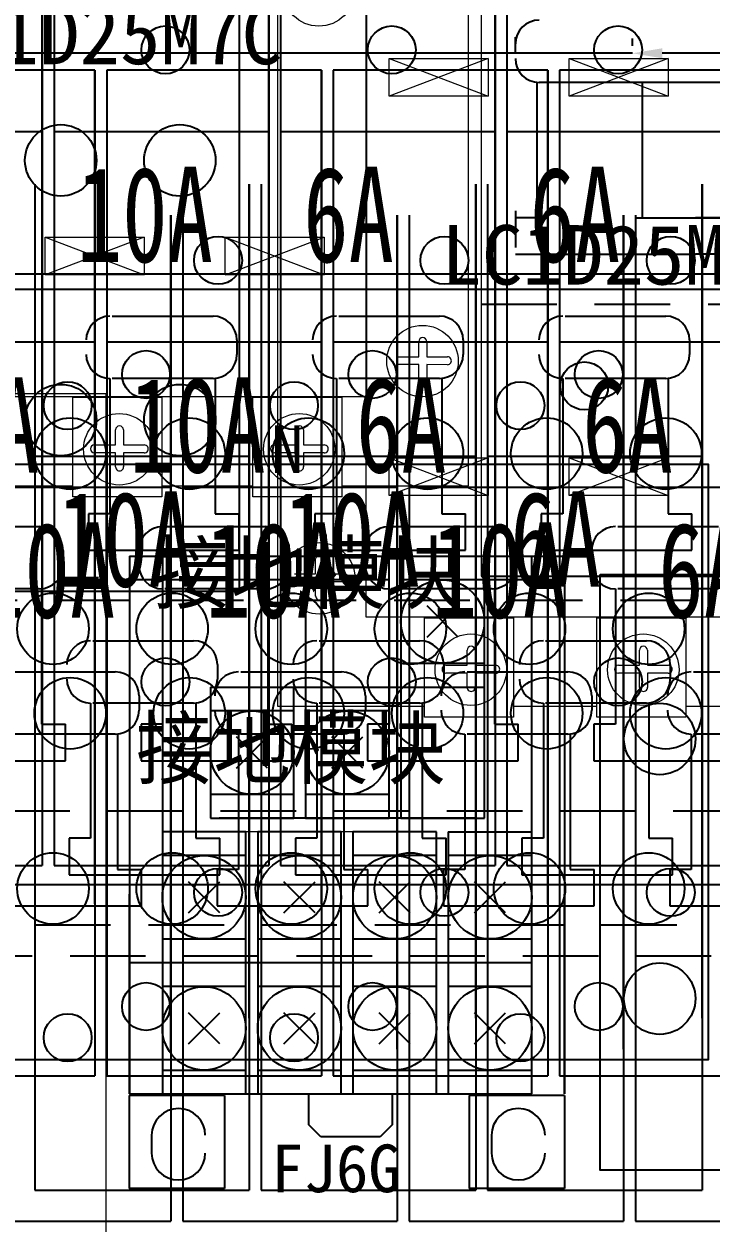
# Model space of a CAD drawing. Extents: x -21176 to 41123, y 80777 to 162275.
# Drawn here: x -17918.4 to -17860.8, y 81952.5 to 82053.1 of the extents above; entities that cross this region are included whole.
import ezdxf

# ---------------------------------------------------------------- set-up
doc = ezdxf.new("R2010")
doc.units = 0
doc.header["$MEASUREMENT"] = 0
doc.linetypes.add('HIDDEN', pattern=[9.525, 6.35, -3.175])
for name, color, linetype in [('DIM', 1, 'Continuous'), ('TEXT', 2, 'Continuous'), ('Z_OM_OUTLINE', 7, 'Continuous'), ('外形線', 7, 'Continuous'), ('细实线层', 7, 'Continuous')]:
    doc.layers.add(name, color=color, linetype=linetype)
doc.layers.add('標注', color=95, linetype='Continuous', lineweight=13)
doc.styles.add('ST', font='', dxfattribs={"width": 0.8, "height": 300})
doc.styles.get('ST').set_extended_font_data('SimSun')
doc.dimstyles.new('ISO-25', dxfattribs={"dimtxt": 2.5, "dimasz": 2.5, "dimexe": 1.25, "dimexo": 0.625, "dimtad": 1, "dimtxsty": 'Standard', "dimcen": 2.5, "dimadec": 0, "dimazin": 0, "dimtfac": 1, "dimtmove": 0, "dimatfit": 3, "dimfxl": 1, "dimarcsym": 0})

# ---------------------------------------------------------------- blocks, each defined once
blk = doc.blocks.new('*D109')
at = {"color": 0, "lineweight": -2}
for p, q in [((-17867.35, 82051.3), (-17867.35, 82051.93)), ((-17827.35, 82051.3), (-17827.35, 82051.93)), ((-17829.85, 82050.68), (-17864.85, 82050.68))]:
    blk.add_line(p, q, dxfattribs=at)
at = {"color": 0, "lineweight": 0}
for points in [[(-17864.85, 82051.1), (-17864.85, 82050.26), (-17867.35, 82050.68)], [(-17829.85, 82051.1), (-17829.85, 82050.26), (-17827.35, 82050.68)]]:
    blk.add_solid(points, dxfattribs=at)
at = {"layer": 'Defpoints', "color": 0, "lineweight": 0}
for p in [(-17867.35, 82050.68), (-17867.35, 82050.68), (-17827.35, 82050.68)]:
    blk.add_point(p, dxfattribs=at)
at = {"color": 0, "lineweight": -2, "insert": (-17847.35, 82052.55), "char_height": 2.5, "attachment_point": 5}
blk.add_mtext('40', dxfattribs=at)

msp = doc.modelspace()

# ---------------------------------------------------------------- linework, layer by layer
at = {"linetype": 'Continuous'}
for p, q in [((-17916.881, 81996.936), (-17916.881, 82066.936)), ((-17897.881, 81996.936), (-17897.881, 82066.936)), ((-17878.881, 81996.936), (-17878.881, 82066.936)), ((-17912.46, 81979.272), (-17912.46, 82049.272)), ((-17893.46, 81979.272), (-17893.46, 82049.272)), ((-17874.46, 81979.272), (-17874.46, 82049.272)), ((-17899.506, 81969.691), (-17899.506, 82039.691)), ((-17880.506, 81969.691), (-17880.506, 82039.691)), ((-17861.506, 81969.691), (-17861.506, 82039.691)), ((-17906.083, 81967.078), (-17906.083, 82037.078)), ((-17887.083, 81967.078), (-17887.083, 82037.078)), ((-17868.083, 81967.078), (-17868.083, 82037.078)), ((-17909.553, 82008.481), (-17909.553, 81963.332))]:
    msp.add_line(p, q, dxfattribs=at)
for p, q in [((-17916.881, 82066.936), (-17916.881, 82046.936)), ((-17897.881, 82066.936), (-17897.881, 82046.936)), ((-17878.881, 82066.936), (-17878.881, 82046.936)), ((-17912.46, 82049.272), (-17912.46, 82029.272)), ((-17893.46, 82049.272), (-17893.46, 82029.272)), ((-17874.46, 82049.272), (-17874.46, 82029.272)), ((-17916.881, 82039.436), (-17916.881, 82046.436)), ((-17916.881, 82039.436), (-17916.881, 82046.436)), ((-17897.881, 82039.436), (-17897.881, 82046.436)), ((-17897.881, 82039.436), (-17897.881, 82046.436)), ((-17878.881, 82039.436), (-17878.881, 82046.436)), ((-17878.881, 82039.436), (-17878.881, 82046.436)), ((-17899.506, 82039.691), (-17899.506, 82019.691)), ((-17880.506, 82039.691), (-17880.506, 82019.691)), ((-17861.506, 82039.691), (-17861.506, 82019.691)), ((-17906.083, 82037.078), (-17906.083, 82017.078)), ((-17887.083, 82037.078), (-17887.083, 82017.078)), ((-17868.083, 82037.078), (-17868.083, 82017.078)), ((-17912.46, 82021.772), (-17912.46, 82028.772)), ((-17912.46, 82021.772), (-17912.46, 82028.772)), ((-17893.46, 82021.772), (-17893.46, 82028.772)), ((-17893.46, 82021.772), (-17893.46, 82028.772)), ((-17874.46, 82021.772), (-17874.46, 82028.772)), ((-17874.46, 82021.772), (-17874.46, 82028.772)), ((-17899.506, 82012.191), (-17899.506, 82019.191)), ((-17899.506, 82012.191), (-17899.506, 82019.191)), ((-17880.506, 82012.191), (-17880.506, 82019.191)), ((-17880.506, 82012.191), (-17880.506, 82019.191)), ((-17861.506, 82012.191), (-17861.506, 82019.191)), ((-17861.506, 82012.191), (-17861.506, 82019.191)), ((-17906.083, 82009.578), (-17906.083, 82016.578)), ((-17906.083, 82009.578), (-17906.083, 82016.578)), ((-17887.083, 82009.578), (-17887.083, 82016.578)), ((-17887.083, 82009.578), (-17887.083, 82016.578)), ((-17868.083, 82009.578), (-17868.083, 82016.578)), ((-17868.083, 82009.578), (-17868.083, 82016.578)), ((-17913.006, 82012.029), (-17913.006, 82008.965)), ((-17894.006, 82012.029), (-17894.006, 82008.965)), ((-17875.006, 82012.029), (-17875.006, 82008.965)), ((-17913.006, 82008.965), (-17900.348, 82008.965)), ((-17894.006, 82008.965), (-17881.348, 82008.965)), ((-17875.006, 82008.965), (-17862.348, 82008.965)), ((-17909.553, 82008.481), (-17909.553, 81963.332)), ((-17909.553, 82008.481), (-17909.553, 81963.332)), ((-17909.553, 82008.481), (-17909.553, 81963.332)), ((-17873.053, 82008.481), (-17873.053, 81963.332)), ((-17873.053, 82008.481), (-17873.053, 81963.332)), ((-17916.881, 82004.436), (-17916.881, 81997.436)), ((-17897.881, 82004.436), (-17897.881, 81997.436)), ((-17878.881, 82004.436), (-17878.881, 81997.436)), ((-17916.881, 81997.436), (-17916.881, 81982.5)), ((-17897.881, 81997.436), (-17897.881, 81982.5)), ((-17878.881, 81997.436), (-17878.881, 81982.5)), ((-17908.585, 81994.366), (-17908.585, 81991.301)), ((-17889.585, 81994.366), (-17889.585, 81991.301)), ((-17870.585, 81994.366), (-17870.585, 81991.301)), ((-17927.585, 81991.301), (-17914.928, 81991.301)), ((-17908.585, 81991.301), (-17895.928, 81991.301)), ((-17889.585, 81991.301), (-17876.928, 81991.301)), ((-17870.585, 81991.301), (-17857.928, 81991.301)), ((-17912.46, 81986.772), (-17912.46, 81979.772)), ((-17893.46, 81986.772), (-17893.46, 81979.772)), ((-17874.46, 81986.772), (-17874.46, 81979.772)), ((-17914.631, 81984.784), (-17914.631, 81981.72)), ((-17895.631, 81984.784), (-17895.631, 81981.72)), ((-17876.631, 81984.784), (-17876.631, 81981.72)), ((-17914.631, 81981.72), (-17901.973, 81981.72)), ((-17902.208, 81982.171), (-17902.208, 81979.107)), ((-17895.631, 81981.72), (-17882.973, 81981.72)), ((-17883.208, 81982.171), (-17883.208, 81979.107)), ((-17876.631, 81981.72), (-17863.973, 81981.72)), ((-17864.208, 81982.171), (-17864.208, 81979.107)), ((-17912.46, 81979.772), (-17912.46, 81964.837)), ((-17909.553, 81980.082), (-17909.553, 81973.082)), ((-17909.553, 81963.332), (-17909.553, 81980.082)), ((-17909.553, 81963.332), (-17909.553, 81980.082)), ((-17893.46, 81979.772), (-17893.46, 81964.837)), ((-17874.46, 81979.772), (-17874.46, 81964.837)), ((-17873.053, 81963.332), (-17873.053, 81980.082)), ((-17873.053, 81963.332), (-17873.053, 81980.082)), ((-17921.208, 81979.107), (-17908.55, 81979.107)), ((-17902.208, 81979.107), (-17889.55, 81979.107)), ((-17883.208, 81979.107), (-17870.55, 81979.107)), ((-17864.208, 81979.107), (-17851.55, 81979.107)), ((-17899.506, 81977.191), (-17899.506, 81970.191)), ((-17880.506, 81977.191), (-17880.506, 81970.191)), ((-17861.506, 81977.191), (-17861.506, 81970.191)), ((-17906.083, 81974.578), (-17906.083, 81967.578)), ((-17887.083, 81974.578), (-17887.083, 81967.578)), ((-17868.083, 81974.578), (-17868.083, 81967.578)), ((-17899.506, 81970.191), (-17899.506, 81955.256)), ((-17880.506, 81970.191), (-17880.506, 81955.256)), ((-17861.506, 81970.191), (-17861.506, 81955.256)), ((-17906.083, 81967.578), (-17906.083, 81952.642)), ((-17887.083, 81967.578), (-17887.083, 81952.642)), ((-17868.083, 81967.578), (-17868.083, 81952.642))]:
    msp.add_line(p, q)
at = {"color": 0, "linetype": 'Continuous'}
for p, q in [((-17916.881, 82066.936), (-17916.881, 81996.936)), ((-17915.881, 82066.936), (-17915.881, 81982.5)), ((-17897.881, 82066.936), (-17897.881, 81996.936)), ((-17896.881, 82066.936), (-17896.881, 81982.5)), ((-17878.881, 82066.936), (-17878.881, 81996.936)), ((-17877.881, 82066.936), (-17877.881, 81982.5)), ((-17912.46, 82049.272), (-17930.46, 82049.272)), ((-17912.46, 82036.272), (-17912.46, 82049.272)), ((-17912.46, 82036.272), (-17912.46, 82049.272)), ((-17912.46, 82049.272), (-17912.46, 81979.272)), ((-17911.46, 82049.272), (-17911.46, 81964.837)), ((-17893.46, 82049.272), (-17911.46, 82049.272)), ((-17893.46, 82036.272), (-17893.46, 82049.272)), ((-17893.46, 82036.272), (-17893.46, 82049.272)), ((-17893.46, 82049.272), (-17893.46, 81979.272)), ((-17892.46, 82049.272), (-17892.46, 81964.837)), ((-17874.46, 82049.272), (-17892.46, 82049.272)), ((-17874.46, 82036.272), (-17874.46, 82049.272)), ((-17874.46, 82036.272), (-17874.46, 82049.272)), ((-17874.46, 82049.272), (-17874.46, 81979.272)), ((-17873.46, 82049.272), (-17873.46, 81964.837)), ((-17855.46, 82049.272), (-17873.46, 82049.272)), ((-17934.881, 82044.108), (-17916.881, 82044.108)), ((-17915.881, 82044.108), (-17897.881, 82044.108)), ((-17896.881, 82044.108), (-17878.881, 82044.108)), ((-17877.881, 82044.108), (-17859.881, 82044.108)), ((-17917.506, 82039.691), (-17917.506, 81955.256)), ((-17899.506, 82026.691), (-17899.506, 82039.691)), ((-17899.506, 82026.691), (-17899.506, 82039.691)), ((-17899.506, 82039.691), (-17899.506, 81969.691)), ((-17898.506, 82039.691), (-17898.506, 81955.256)), ((-17880.506, 82026.691), (-17880.506, 82039.691)), ((-17880.506, 82026.691), (-17880.506, 82039.691)), ((-17880.506, 82039.691), (-17880.506, 81969.691)), ((-17879.506, 82039.691), (-17879.506, 81955.256)), ((-17861.506, 82026.691), (-17861.506, 82039.691)), ((-17861.506, 82026.691), (-17861.506, 82039.691)), ((-17861.506, 82039.691), (-17861.506, 81969.691)), ((-17906.083, 82024.078), (-17906.083, 82037.078)), ((-17906.083, 82024.078), (-17906.083, 82037.078)), ((-17906.083, 82037.078), (-17906.083, 81967.078)), ((-17905.083, 82037.078), (-17905.083, 81952.642)), ((-17887.083, 82024.078), (-17887.083, 82037.078)), ((-17887.083, 82024.078), (-17887.083, 82037.078)), ((-17887.083, 82037.078), (-17887.083, 81967.078)), ((-17886.083, 82037.078), (-17886.083, 81952.642)), ((-17868.083, 82024.078), (-17868.083, 82037.078)), ((-17868.083, 82024.078), (-17868.083, 82037.078)), ((-17868.083, 82037.078), (-17868.083, 81967.078)), ((-17867.083, 82037.078), (-17867.083, 81952.642)), ((-17930.46, 82026.445), (-17912.46, 82026.445)), ((-17911.46, 82026.445), (-17893.46, 82026.445)), ((-17892.46, 82026.445), (-17874.46, 82026.445)), ((-17873.46, 82026.445), (-17855.46, 82026.445)), ((-17917.506, 82016.863), (-17899.506, 82016.863)), ((-17898.506, 82016.863), (-17880.506, 82016.863)), ((-17879.506, 82016.863), (-17861.506, 82016.863)), ((-17924.083, 82014.25), (-17906.083, 82014.25)), ((-17905.083, 82014.25), (-17887.083, 82014.25)), ((-17886.083, 82014.25), (-17868.083, 82014.25)), ((-17867.083, 82014.25), (-17849.083, 82014.25)), ((-17880.051, 82006.785), (-17844.051, 82006.785)), ((-17934.881, 81982.5), (-17916.881, 81982.5)), ((-17915.881, 81982.5), (-17897.881, 81982.5)), ((-17896.881, 81982.5), (-17878.881, 81982.5)), ((-17877.881, 81982.5), (-17859.881, 81982.5)), ((-17930.46, 81964.837), (-17912.46, 81964.837)), ((-17911.46, 81964.837), (-17893.46, 81964.837)), ((-17892.46, 81964.837), (-17874.46, 81964.837)), ((-17873.46, 81964.837), (-17855.46, 81964.837)), ((-17917.506, 81955.256), (-17899.506, 81955.256)), ((-17898.506, 81955.256), (-17880.506, 81955.256)), ((-17879.506, 81955.256), (-17861.506, 81955.256)), ((-17924.083, 81952.642), (-17906.083, 81952.642)), ((-17905.083, 81952.642), (-17887.083, 81952.642)), ((-17886.083, 81952.642), (-17868.083, 81952.642)), ((-17867.083, 81952.642), (-17849.083, 81952.642))]:
    msp.add_line(p, q, dxfattribs=at)
at = {"color": 0}
for p, q in [((-17877.176, 82050.8), (-17877.176, 82052.027)), ((-17875.372, 82048.235), (-17875.372, 82036.879)), ((-17857.378, 82048.235), (-17875.176, 82048.235)), ((-17866.529, 82048.235), (-17866.529, 82036.879)), ((-17877.176, 82037.444), (-17877.176, 82034.379)), ((-17875.372, 82036.879), (-17877.176, 82036.879)), ((-17867.061, 82036.879), (-17859.507, 82036.879)), ((-17866.529, 82036.879), (-17862.051, 82036.879)), ((-17857.573, 82036.879), (-17862.051, 82036.879)), ((-17877.176, 82033.814), (-17862.051, 82033.814)), ((-17846.849, 82033.814), (-17862.051, 82033.814)), ((-17911.006, 82028.613), (-17902.554, 82028.613)), ((-17892.006, 82028.613), (-17883.554, 82028.613)), ((-17873.006, 82028.613), (-17864.554, 82028.613)), ((-17900.554, 82026.613), (-17900.554, 82025.385)), ((-17881.554, 82026.613), (-17881.554, 82025.385)), ((-17862.554, 82026.613), (-17862.554, 82025.385)), ((-17911.201, 82023.385), (-17911.201, 82012.029)), ((-17902.554, 82023.385), (-17911.006, 82023.385)), ((-17902.359, 82023.385), (-17902.359, 82012.029)), ((-17892.201, 82023.385), (-17892.201, 82012.029)), ((-17883.554, 82023.385), (-17892.006, 82023.385)), ((-17883.359, 82023.385), (-17883.359, 82012.029)), ((-17873.201, 82023.385), (-17873.201, 82012.029)), ((-17864.554, 82023.385), (-17873.006, 82023.385)), ((-17864.359, 82023.385), (-17864.359, 82012.029)), ((-17911.201, 82012.029), (-17913.006, 82012.029)), ((-17902.359, 82012.029), (-17900.348, 82012.029)), ((-17892.201, 82012.029), (-17894.006, 82012.029)), ((-17883.359, 82012.029), (-17881.348, 82012.029)), ((-17873.201, 82012.029), (-17875.006, 82012.029)), ((-17864.359, 82012.029), (-17862.348, 82012.029)), ((-17925.585, 82010.949), (-17917.134, 82010.949)), ((-17906.585, 82010.949), (-17898.134, 82010.949)), ((-17887.585, 82010.949), (-17879.134, 82010.949)), ((-17868.585, 82010.949), (-17860.134, 82010.949)), ((-17915.134, 82008.949), (-17915.134, 82007.722)), ((-17896.134, 82008.949), (-17896.134, 82007.722)), ((-17877.134, 82008.949), (-17877.134, 82007.722)), ((-17917.134, 82005.722), (-17925.585, 82005.722)), ((-17916.939, 82005.722), (-17916.939, 81994.366)), ((-17906.781, 82005.722), (-17906.781, 81994.366)), ((-17898.134, 82005.722), (-17906.585, 82005.722)), ((-17897.939, 82005.722), (-17897.939, 81994.366)), ((-17887.781, 82005.722), (-17887.781, 81994.366)), ((-17879.134, 82005.722), (-17887.585, 82005.722)), ((-17878.939, 82005.722), (-17878.939, 81994.366)), ((-17868.781, 82005.722), (-17868.781, 81994.366)), ((-17860.134, 82005.722), (-17868.585, 82005.722)), ((-17912.631, 82001.368), (-17904.18, 82001.368)), ((-17893.631, 82001.368), (-17885.18, 82001.368)), ((-17874.631, 82001.368), (-17866.18, 82001.368)), ((-17919.208, 81998.755), (-17910.757, 81998.755)), ((-17902.18, 81999.368), (-17902.18, 81998.14)), ((-17900.208, 81998.755), (-17891.757, 81998.755)), ((-17883.18, 81999.368), (-17883.18, 81998.14)), ((-17881.208, 81998.755), (-17872.757, 81998.755)), ((-17864.18, 81999.368), (-17864.18, 81998.14)), ((-17862.208, 81998.755), (-17853.757, 81998.755)), ((-17908.757, 81996.755), (-17908.757, 81995.527)), ((-17889.757, 81996.755), (-17889.757, 81995.527)), ((-17870.757, 81996.755), (-17870.757, 81995.527)), ((-17912.826, 81996.14), (-17912.826, 81984.784)), ((-17904.18, 81996.14), (-17912.631, 81996.14)), ((-17903.984, 81996.14), (-17903.984, 81984.784)), ((-17893.826, 81996.14), (-17893.826, 81984.784)), ((-17885.18, 81996.14), (-17893.631, 81996.14)), ((-17884.984, 81996.14), (-17884.984, 81984.784)), ((-17874.826, 81996.14), (-17874.826, 81984.784)), ((-17866.18, 81996.14), (-17874.631, 81996.14)), ((-17865.984, 81996.14), (-17865.984, 81984.784)), ((-17916.939, 81994.366), (-17914.928, 81994.366)), ((-17906.781, 81994.366), (-17908.585, 81994.366)), ((-17897.939, 81994.366), (-17895.928, 81994.366)), ((-17887.781, 81994.366), (-17889.585, 81994.366)), ((-17878.939, 81994.366), (-17876.928, 81994.366)), ((-17868.781, 81994.366), (-17870.585, 81994.366)), ((-17910.757, 81993.527), (-17919.208, 81993.527)), ((-17910.561, 81993.527), (-17910.561, 81982.171)), ((-17900.403, 81993.527), (-17900.403, 81982.171)), ((-17891.757, 81993.527), (-17900.208, 81993.527)), ((-17891.561, 81993.527), (-17891.561, 81982.171)), ((-17881.403, 81993.527), (-17881.403, 81982.171)), ((-17872.757, 81993.527), (-17881.208, 81993.527)), ((-17872.561, 81993.527), (-17872.561, 81982.171)), ((-17862.403, 81993.527), (-17862.403, 81982.171)), ((-17853.757, 81993.527), (-17862.208, 81993.527)), ((-17912.826, 81984.784), (-17914.631, 81984.784)), ((-17903.984, 81984.784), (-17901.973, 81984.784)), ((-17893.826, 81984.784), (-17895.631, 81984.784)), ((-17884.984, 81984.784), (-17882.973, 81984.784)), ((-17874.826, 81984.784), (-17876.631, 81984.784)), ((-17865.984, 81984.784), (-17863.973, 81984.784)), ((-17910.561, 81982.171), (-17908.55, 81982.171)), ((-17900.403, 81982.171), (-17902.208, 81982.171)), ((-17891.561, 81982.171), (-17889.55, 81982.171)), ((-17881.403, 81982.171), (-17883.208, 81982.171)), ((-17872.561, 81982.171), (-17870.55, 81982.171)), ((-17862.403, 81982.171), (-17864.208, 81982.171))]:
    msp.add_line(p, q, dxfattribs=at)
at = {"color": 0, "lineweight": -2}
for p, q in [((-17867.35, 82050.679), (-18014.35, 82050.679)), ((-17271.046, 82032.147), (-18201.046, 82032.147)), ((-17909.553, 82008.481), (-17873.053, 82008.481)), ((-17882.803, 81985.332), (-17875.803, 81985.332))]:
    msp.add_line(p, q, dxfattribs=at)
at = {"lineweight": 0}
for p, q in [((-17887.758, 82050.233), (-17879.453, 82047.072)), ((-17879.453, 82050.233), (-17887.758, 82047.072)), ((-17872.652, 82050.233), (-17864.347, 82047.072)), ((-17864.347, 82050.233), (-17872.652, 82047.072)), ((-17916.633, 82035.234), (-17908.329, 82032.074)), ((-17908.329, 82035.234), (-17916.633, 82032.074)), ((-17901.527, 82035.234), (-17893.222, 82032.074)), ((-17901.527, 82032.074), (-17893.222, 82035.234)), ((-17911.56, 82022.116), (-17911.56, 81978.116)), ((-17887.758, 82016.733), (-17879.453, 82013.572)), ((-17879.453, 82016.733), (-17887.758, 82013.572)), ((-17872.652, 82016.733), (-17864.347, 82013.572)), ((-17864.347, 82016.733), (-17872.652, 82013.572))]:
    msp.add_line(p, q, dxfattribs=at)
at = {"color": 0, "linetype": 'HIDDEN'}
msp.add_line((-17880.051, 82029.612), (-17844.051, 82029.612), dxfattribs=at)
at = {"linetype": 'HIDDEN'}
for p, q in [((-17934.881, 82004.763), (-17916.881, 82004.763)), ((-17915.881, 82004.763), (-17897.881, 82004.763)), ((-17896.881, 82004.763), (-17878.881, 82004.763)), ((-17877.881, 82004.763), (-17859.881, 82004.763)), ((-17930.46, 81987.099), (-17912.46, 81987.099)), ((-17911.46, 81987.099), (-17893.46, 81987.099)), ((-17892.46, 81987.099), (-17874.46, 81987.099)), ((-17873.46, 81987.099), (-17855.46, 81987.099)), ((-17917.506, 81977.518), (-17899.506, 81977.518)), ((-17898.506, 81977.518), (-17880.506, 81977.518)), ((-17879.506, 81977.518), (-17861.506, 81977.518)), ((-17924.083, 81974.905), (-17906.083, 81974.905)), ((-17905.083, 81974.905), (-17887.083, 81974.905)), ((-17886.083, 81974.905), (-17868.083, 81974.905)), ((-17867.083, 81974.905), (-17849.083, 81974.905))]:
    msp.add_line(p, q, dxfattribs=at)
at = {"color": 7, "linetype": 'Continuous'}
msp.add_line((-17880.527, 81986.48), (-17902.028, 81986.481), dxfattribs=at)
at = {"lineweight": 0}
for points in [[(-17891.736, 82014.384), (-17881.121, 82014.384), (-17881.121, 82084.384), (-17894.055, 82084.384)], [(-17887.126, 82065.882), (-17897.14, 82065.882), (-17897.14, 81995.882), (-17884.806, 81995.882)], [(-17885.286, 82025.213), (-17885.286, 82026.475)], [(-17884.618, 82026.475), (-17884.614, 82026.475), (-17884.614, 82025.213)], [(-17887.054, 82025.213), (-17885.286, 82025.213)], [(-17884.614, 82025.213), (-17882.873, 82025.213), (-17882.873, 82025.209)], [(-17885.286, 82024.543), (-17887.054, 82024.545)], [(-17885.282, 82023.358), (-17885.286, 82023.358), (-17885.286, 82024.543)], [(-17882.873, 82024.541), (-17884.614, 82024.542)], [(-17884.614, 82024.542), (-17884.614, 82023.358)], [(-17910.736, 82017.81), (-17910.736, 82019.073)], [(-17910.069, 82019.073), (-17910.065, 82019.073), (-17910.065, 82017.81)], [(-17895.629, 82017.81), (-17895.629, 82019.073)], [(-17894.961, 82019.073), (-17894.957, 82019.073), (-17894.957, 82017.81)], [(-17912.505, 82017.81), (-17910.736, 82017.81)], [(-17910.736, 82017.141), (-17912.505, 82017.142)], [(-17910.732, 82015.955), (-17910.736, 82015.955), (-17910.736, 82017.141)], [(-17910.065, 82017.81), (-17908.324, 82017.81), (-17908.324, 82017.806)], [(-17908.324, 82017.138), (-17910.065, 82017.14)], [(-17910.065, 82017.14), (-17910.065, 82015.955)], [(-17897.397, 82017.81), (-17895.629, 82017.81)], [(-17895.629, 82017.141), (-17897.397, 82017.142)], [(-17895.625, 82015.955), (-17895.629, 82015.955), (-17895.629, 82017.141)], [(-17894.957, 82017.81), (-17893.216, 82017.81), (-17893.216, 82017.806)], [(-17893.216, 82017.138), (-17894.957, 82017.14)], [(-17894.957, 82017.14), (-17894.957, 82015.955)], [(-17921.318, 82014.384), (-17914.313, 82014.384)], [(-17906.844, 82014.384), (-17899.206, 82014.384)], [(-17893.949, 82006.975), (-17893.949, 82008.237)], [(-17893.281, 82008.237), (-17893.277, 82008.237), (-17893.277, 82006.975)], [(-17895.717, 82006.975), (-17893.949, 82006.975)], [(-17893.277, 82006.975), (-17891.536, 82006.975), (-17891.536, 82006.971)], [(-17893.949, 82006.305), (-17895.717, 82006.307)], [(-17893.945, 82005.12), (-17893.949, 82005.12), (-17893.949, 82006.305)], [(-17891.536, 82006.303), (-17893.277, 82006.304)], [(-17893.277, 82006.304), (-17893.277, 82005.12)], [(-17881.229, 81999.308), (-17881.229, 82000.571)], [(-17880.562, 82000.571), (-17880.558, 82000.571), (-17880.558, 81999.308)], [(-17866.755, 81999.308), (-17866.755, 82000.571)], [(-17866.087, 82000.571), (-17866.083, 82000.571), (-17866.083, 81999.308)], [(-17882.998, 81999.308), (-17881.229, 81999.308)], [(-17880.558, 81999.308), (-17878.817, 81999.308), (-17878.817, 81999.305)], [(-17868.523, 81999.308), (-17866.755, 81999.308)], [(-17866.083, 81999.308), (-17864.343, 81999.308), (-17864.343, 81999.305)], [(-17881.229, 81998.639), (-17882.998, 81998.641)], [(-17881.225, 81997.454), (-17881.229, 81997.454), (-17881.229, 81998.639)], [(-17878.817, 81998.637), (-17880.558, 81998.638)], [(-17880.558, 81998.638), (-17880.558, 81997.454)], [(-17866.755, 81998.639), (-17868.523, 81998.641)], [(-17866.751, 81997.454), (-17866.755, 81997.454), (-17866.755, 81998.639)], [(-17864.343, 81998.637), (-17866.083, 81998.638)], [(-17866.083, 81998.638), (-17866.083, 81997.454)], [(-17877.336, 81995.882), (-17870.332, 81995.882)], [(-17862.862, 81995.882), (-17855.224, 81995.882)]]:
    msp.add_lwpolyline(points, dxfattribs=at)
for points in [[(-17933.677, 82077.212), (-17889.672, 82077.212), (-17889.672, 82021.841), (-17933.677, 82021.841)], [(-17889.696, 82058.711), (-17845.691, 82058.711), (-17845.691, 82003.34), (-17889.696, 82003.34)], [(-17887.758, 82050.233), (-17879.453, 82050.233), (-17879.453, 82047.072), (-17887.758, 82047.072)], [(-17872.652, 82050.233), (-17864.347, 82050.233), (-17864.347, 82047.072), (-17872.652, 82047.072)], [(-17916.633, 82035.234), (-17908.329, 82035.234), (-17908.329, 82032.074), (-17916.633, 82032.074)], [(-17901.527, 82035.234), (-17893.222, 82035.234), (-17893.222, 82032.074), (-17901.527, 82032.074)], [(-17911.56, 82022.116), (-17911.56, 81934.116), (-18010.56, 81934.116), (-18010.56, 82022.116)], [(-17914.313, 82021.806), (-17906.844, 82021.806), (-17906.844, 82013.444), (-17914.313, 82013.444)], [(-17899.206, 82021.806), (-17891.736, 82021.806), (-17891.736, 82013.444), (-17899.206, 82013.444)], [(-17887.758, 82016.733), (-17879.453, 82016.733), (-17879.453, 82013.572), (-17887.758, 82013.572)], [(-17872.652, 82016.733), (-17864.347, 82016.733), (-17864.347, 82013.572), (-17872.652, 82013.572)], [(-17884.806, 82003.304), (-17877.336, 82003.304), (-17877.336, 81994.942), (-17884.806, 81994.942)], [(-17870.332, 82003.304), (-17862.862, 82003.304), (-17862.862, 81994.942), (-17870.332, 81994.942)]]:
    msp.add_lwpolyline(points, close=True, dxfattribs=at)
for points in [[(-17960.346, 82055.498), (-17900.346, 82055.498), (-17900.346, 82005.498), (-17960.346, 82005.498)], [(-17919.553, 82030.884), (-17859.553, 82030.884), (-17859.553, 81980.884), (-17919.553, 81980.884)], [(-17920.995, 82016.182), (-17860.995, 82016.182), (-17860.995, 81966.182), (-17920.995, 81966.182)], [(-17870.069, 82006.931), (-17810.069, 82006.931), (-17810.069, 81956.931), (-17870.069, 81956.931)]]:
    msp.add_lwpolyline(points, close=True)
for centre in [(-17893.675, 82055.958), (-17884.968, 82024.841), (-17910.419, 82017.439), (-17895.311, 82017.439), (-17893.631, 82006.603), (-17880.911, 81998.937), (-17866.437, 81998.937)]:
    msp.add_circle(centre, 3, dxfattribs=at)
at = {"color": 0, "linetype": 'Continuous'}
for centre in [(-17906.55, 82050.961), (-17887.55, 82050.961), (-17868.55, 82050.961), (-17902.13, 82033.298), (-17883.13, 82033.298), (-17864.13, 82033.298), (-17908.175, 82023.717), (-17889.175, 82023.717), (-17870.175, 82023.717), (-17871.382, 82022.759), (-17914.752, 82021.104), (-17895.752, 82021.104), (-17876.752, 82021.104), (-17906.55, 81997.91), (-17887.55, 81997.91), (-17868.55, 81997.91), (-17902.13, 81980.246), (-17883.13, 81980.246), (-17864.13, 81980.246), (-17908.175, 81970.665), (-17889.175, 81970.665), (-17870.175, 81970.665), (-17914.752, 81968.052), (-17895.752, 81968.052), (-17876.752, 81968.052)]:
    msp.add_circle(centre, 2.01, dxfattribs=at)
for centre in [(-17915.337, 82041.689), (-17905.337, 82041.689), (-17915.337, 82019.891), (-17905.337, 82019.891), (-17914.544, 82017.075), (-17904.544, 82017.075), (-17894.544, 82017.075), (-17884.544, 82017.075), (-17874.544, 82017.075), (-17864.544, 82017.075), (-17915.985, 82002.373), (-17905.985, 82002.373), (-17895.985, 82002.373), (-17885.985, 82002.373), (-17875.985, 82002.373), (-17865.985, 82002.373), (-17914.544, 81995.277), (-17904.544, 81995.277), (-17894.544, 81995.277), (-17884.544, 81995.277), (-17874.544, 81995.277), (-17864.544, 81995.277), (-17865.059, 81993.123), (-17915.985, 81980.575), (-17905.985, 81980.575), (-17895.985, 81980.575), (-17885.985, 81980.575), (-17875.985, 81980.575), (-17865.985, 81980.575), (-17865.059, 81971.325)]:
    msp.add_circle(centre, 3)
at = {"color": 0}
for centre, start, end in [((-17875.176, 82051.462), 90, 180), ((-17875.176, 82050.235), 180, 270), ((-17911.201, 82026.613), 90, 180), ((-17902.554, 82026.613), 0, 90), ((-17892.201, 82026.613), 90, 180), ((-17883.554, 82026.613), 0, 90), ((-17873.201, 82026.613), 90, 180), ((-17864.554, 82026.613), 0, 90), ((-17911.201, 82025.385), 180, 270), ((-17902.554, 82025.385), 270, 0), ((-17892.201, 82025.385), 180, 270), ((-17883.554, 82025.385), 270, 0), ((-17873.201, 82025.385), 180, 270), ((-17864.554, 82025.385), 270, 0), ((-17917.134, 82008.949), 0, 90), ((-17906.781, 82008.949), 90, 180), ((-17898.134, 82008.949), 0, 90), ((-17887.781, 82008.949), 90, 180), ((-17879.134, 82008.949), 0, 90), ((-17868.781, 82008.949), 90, 180), ((-17917.134, 82007.722), 270, 0), ((-17906.781, 82007.722), 180, 270), ((-17898.134, 82007.722), 270, 0), ((-17887.781, 82007.722), 180, 270), ((-17879.134, 82007.722), 270, 0), ((-17868.781, 82007.722), 180, 270), ((-17912.826, 81999.368), 90, 180), ((-17904.18, 81999.368), 0, 90), ((-17893.826, 81999.368), 90, 180), ((-17885.18, 81999.368), 0, 90), ((-17874.826, 81999.368), 90, 180), ((-17866.18, 81999.368), 0, 90), ((-17910.757, 81996.755), 0, 90), ((-17900.403, 81996.755), 90, 180), ((-17891.757, 81996.755), 0, 90), ((-17881.403, 81996.755), 90, 180), ((-17872.757, 81996.755), 0, 90), ((-17862.403, 81996.755), 90, 180), ((-17912.826, 81998.14), 180, 270), ((-17904.18, 81998.14), 270, 0), ((-17893.826, 81998.14), 180, 270), ((-17885.18, 81998.14), 270, 0), ((-17874.826, 81998.14), 180, 270), ((-17866.18, 81998.14), 270, 0), ((-17910.757, 81995.527), 270, 0), ((-17900.403, 81995.527), 180, 270), ((-17891.757, 81995.527), 270, 0), ((-17881.403, 81995.527), 180, 270), ((-17872.757, 81995.527), 270, 0), ((-17862.403, 81995.527), 180, 270)]:
    msp.add_arc(centre, 2, start, end, dxfattribs=at)
at = {"lineweight": 0}
for centre, radius, start, end in [((-17884.952, 82026.475), 0.334, 0, 180), ((-17882.873, 82024.875), 0.334, 269.89106, 90), ((-17884.968, 82024.841), 1.5, 257.76427, 257.93591), ((-17884.948, 82023.358), 0.334, 177.13099, 4.40977), ((-17884.968, 82024.841), 1.5, 283.60485, 283.64369), ((-17910.403, 82019.073), 0.334, 0, 180), ((-17895.295, 82019.073), 0.334, 0, 180), ((-17912.505, 82017.476), 0.334, 90, 270), ((-17908.324, 82017.472), 0.334, 269.89106, 90), ((-17897.397, 82017.476), 0.334, 90, 270), ((-17893.216, 82017.472), 0.334, 269.89106, 90), ((-17910.419, 82017.439), 1.5, 257.76427, 257.93591), ((-17910.399, 82015.955), 0.334, 177.13099, 4.40977), ((-17910.419, 82017.439), 1.5, 283.60485, 283.64369), ((-17895.311, 82017.439), 1.5, 257.76427, 257.93591), ((-17895.291, 82015.955), 0.334, 177.13099, 4.40977), ((-17895.311, 82017.439), 1.5, 283.60485, 283.64369), ((-17893.615, 82008.237), 0.334, 0, 180), ((-17896.226, 82006.653), 0.334, 90, 270), ((-17891.536, 82006.637), 0.334, 269.89106, 90), ((-17893.631, 82006.603), 1.5, 257.76427, 257.93591), ((-17893.611, 82005.12), 0.334, 177.13099, 4.40977), ((-17893.631, 82006.603), 1.5, 283.60485, 283.64369), ((-17880.895, 82000.571), 0.334, 0, 180), ((-17866.421, 82000.571), 0.334, 0, 180), ((-17882.998, 81998.975), 0.334, 90, 270), ((-17878.817, 81998.971), 0.334, 269.89106, 90), ((-17868.523, 81998.975), 0.334, 90, 270), ((-17864.343, 81998.971), 0.334, 269.89106, 90), ((-17880.911, 81998.937), 1.5, 257.76427, 257.93591), ((-17880.891, 81997.454), 0.334, 177.13099, 4.40977), ((-17880.911, 81998.937), 1.5, 283.60485, 283.64369), ((-17866.437, 81998.937), 1.5, 257.76427, 257.93591), ((-17866.417, 81997.454), 0.334, 177.13099, 4.40977), ((-17866.437, 81998.937), 1.5, 283.60485, 283.64369)]:
    msp.add_arc(centre, radius, start, end, dxfattribs=at)
at = {"layer": 'DIM', "color": 0}
msp.add_line((-17909.553, 82008.481), (-17909.553, 81963.332), dxfattribs=at)
at = {"layer": 'TEXT', "linetype": 'Continuous'}
for p, q in [((-17916.881, 82066.936), (-17916.881, 81996.936)), ((-17897.881, 82066.936), (-17897.881, 81996.936)), ((-17878.881, 82066.936), (-17878.881, 81996.936)), ((-17912.46, 82049.272), (-17912.46, 81979.272)), ((-17893.46, 82049.272), (-17893.46, 81979.272)), ((-17874.46, 82049.272), (-17874.46, 81979.272)), ((-17899.506, 82039.691), (-17899.506, 81969.691)), ((-17880.506, 82039.691), (-17880.506, 81969.691)), ((-17861.506, 82039.691), (-17861.506, 81969.691)), ((-17906.083, 82037.078), (-17906.083, 81967.078)), ((-17887.083, 82037.078), (-17887.083, 81967.078)), ((-17868.083, 82037.078), (-17868.083, 81967.078)), ((-17900.348, 82008.965), (-17900.348, 82012.029)), ((-17881.348, 82008.965), (-17881.348, 82012.029)), ((-17862.348, 82008.965), (-17862.348, 82012.029)), ((-17909.553, 82008.481), (-17909.553, 81965.082)), ((-17914.928, 81991.301), (-17914.928, 81994.366)), ((-17895.928, 81991.301), (-17895.928, 81994.366)), ((-17876.928, 81991.301), (-17876.928, 81994.366)), ((-17901.973, 81981.72), (-17901.973, 81984.784)), ((-17882.973, 81981.72), (-17882.973, 81984.784)), ((-17863.973, 81981.72), (-17863.973, 81984.784)), ((-17908.55, 81979.107), (-17908.55, 81982.171)), ((-17889.55, 81979.107), (-17889.55, 81982.171)), ((-17870.55, 81979.107), (-17870.55, 81982.171))]:
    msp.add_line(p, q, dxfattribs=at)
at = {"layer": 'Z_OM_OUTLINE'}
for p, q in [((-17909.553, 82008.481), (-17909.553, 81963.332)), ((-17906.803, 82008.481), (-17906.803, 81963.332)), ((-17894.778, 82008.481), (-17894.778, 81986.481)), ((-17887.778, 81986.481), (-17887.778, 82008.481)), ((-17886.778, 82008.481), (-17886.778, 81986.481)), ((-17879.778, 81986.481), (-17879.778, 82008.481)), ((-17875.803, 81963.332), (-17875.803, 82008.481)), ((-17873.053, 82008.481), (-17873.053, 81963.332)), ((-17887.778, 82006.481), (-17909.553, 82006.481)), ((-17873.053, 82006.481), (-17886.778, 82006.481)), ((-17881.967, 82001.67), (-17884.588, 82004.291)), ((-17884.588, 82001.67), (-17881.967, 82004.291)), ((-17886.778, 81999.481), (-17879.778, 81999.481)), ((-17902.778, 81997.481), (-17879.778, 81997.481)), ((-17902.778, 81997.481), (-17902.778, 81986.481)), ((-17895.778, 81986.481), (-17895.778, 81997.481)), ((-17895.778, 81995.481), (-17902.778, 81995.481)), ((-17887.778, 81995.481), (-17894.778, 81995.481)), ((-17897.967, 81990.67), (-17900.588, 81993.291)), ((-17900.588, 81990.67), (-17897.967, 81993.291)), ((-17889.967, 81990.67), (-17892.588, 81993.291)), ((-17892.588, 81990.67), (-17889.967, 81993.291)), ((-17902.778, 81988.481), (-17895.778, 81988.481)), ((-17894.778, 81988.481), (-17887.778, 81988.481)), ((-17902.778, 81986.481), (-17895.778, 81986.481)), ((-17894.778, 81986.481), (-17887.778, 81986.481)), ((-17886.778, 81986.481), (-17879.778, 81986.481)), ((-17899.803, 81985.332), (-17906.803, 81985.332)), ((-17899.803, 81963.332), (-17899.803, 81985.332)), ((-17891.803, 81985.332), (-17898.803, 81985.332)), ((-17898.803, 81985.332), (-17898.803, 81963.332)), ((-17891.803, 81963.332), (-17891.803, 81985.332)), ((-17883.803, 81985.332), (-17890.803, 81985.332)), ((-17890.803, 81985.332), (-17890.803, 81963.332)), ((-17883.803, 81963.332), (-17883.803, 81985.332)), ((-17882.803, 81985.332), (-17882.803, 81963.332)), ((-17899.803, 81983.332), (-17906.803, 81983.332)), ((-17891.803, 81983.332), (-17898.803, 81983.332)), ((-17883.803, 81983.332), (-17890.803, 81983.332)), ((-17875.803, 81983.332), (-17882.803, 81983.332)), ((-17901.992, 81978.521), (-17904.614, 81981.142)), ((-17904.614, 81978.521), (-17901.992, 81981.142)), ((-17893.992, 81978.521), (-17896.614, 81981.142)), ((-17896.614, 81978.521), (-17893.992, 81981.142)), ((-17885.992, 81978.521), (-17888.614, 81981.142)), ((-17888.614, 81978.521), (-17885.992, 81981.142)), ((-17877.992, 81978.521), (-17880.614, 81981.142)), ((-17880.614, 81978.521), (-17877.992, 81981.142)), ((-17906.803, 81976.332), (-17899.803, 81976.332)), ((-17898.803, 81976.332), (-17891.803, 81976.332)), ((-17890.803, 81976.332), (-17883.803, 81976.332)), ((-17882.803, 81976.332), (-17875.803, 81976.332)), ((-17875.803, 81974.332), (-17909.553, 81974.332)), ((-17899.803, 81972.332), (-17906.803, 81972.332)), ((-17891.803, 81972.332), (-17898.803, 81972.332)), ((-17883.803, 81972.332), (-17890.803, 81972.332)), ((-17875.803, 81972.332), (-17882.803, 81972.332)), ((-17901.992, 81967.521), (-17904.614, 81970.142)), ((-17904.614, 81967.521), (-17901.992, 81970.142)), ((-17893.992, 81967.521), (-17896.614, 81970.142)), ((-17896.614, 81967.521), (-17893.992, 81970.142)), ((-17885.992, 81967.521), (-17888.614, 81970.142)), ((-17888.614, 81967.521), (-17885.992, 81970.142)), ((-17877.992, 81967.521), (-17880.614, 81970.142)), ((-17880.614, 81967.521), (-17877.992, 81970.142)), ((-17906.803, 81965.332), (-17899.803, 81965.332)), ((-17898.803, 81965.332), (-17891.803, 81965.332)), ((-17890.803, 81965.332), (-17883.803, 81965.332)), ((-17882.803, 81965.332), (-17875.803, 81965.332)), ((-17909.586, 81963.204), (-17909.586, 81955.383)), ((-17901.586, 81963.204), (-17909.586, 81963.204)), ((-17909.553, 81963.332), (-17875.803, 81963.332)), ((-17901.586, 81963.204), (-17901.586, 81955.383)), ((-17894.515, 81960.732), (-17894.515, 81963.332)), ((-17887.515, 81963.332), (-17887.515, 81960.732)), ((-17881.06, 81963.204), (-17881.06, 81955.383)), ((-17873.06, 81963.204), (-17881.06, 81963.204)), ((-17873.06, 81963.204), (-17873.06, 81955.383)), ((-17893.515, 81959.732), (-17894.515, 81960.732)), ((-17887.515, 81960.732), (-17888.515, 81959.732)), ((-17907.704, 81959.852), (-17907.704, 81958.352)), ((-17888.515, 81959.732), (-17893.515, 81959.732)), ((-17879.179, 81959.852), (-17879.179, 81958.352)), ((-17901.586, 81955.383), (-17909.586, 81955.383)), ((-17873.06, 81955.383), (-17881.06, 81955.383))]:
    msp.add_line(p, q, dxfattribs=at)
for centre in [(-17883.278, 82002.981), (-17899.278, 81991.981), (-17891.278, 81991.981), (-17903.303, 81979.832), (-17895.303, 81979.832), (-17887.303, 81979.832), (-17879.303, 81979.832), (-17903.303, 81968.832), (-17895.303, 81968.832), (-17887.303, 81968.832), (-17879.303, 81968.832)]:
    msp.add_circle(centre, 3.498, dxfattribs=at)
for centre, start, end in [((-17905.454, 81959.852), 0, 180), ((-17876.929, 81959.852), 0, 180), ((-17905.454, 81958.352), 180, 0), ((-17876.929, 81958.352), 180, 0)]:
    msp.add_arc(centre, 2.25, start, end, dxfattribs=at)
at = {"layer": '標注', "color": 0}
msp.add_line((-17884.553, 81985.332), (-17906.053, 81985.332), dxfattribs=at)
at = {"layer": '细实线层', "lineweight": 0}
msp.add_line((-17880.051, 82091.215), (-17880.051, 82006.785), dxfattribs=at)

# ---------------------------------------------------------------- texts
at = {"lineweight": 0, "char_height": 5, "attachment_point": 1}
for insert in [(-17927.368, 82054.762), (-17883.386, 82036.261)]:
    msp.add_mtext_dynamic_manual_height_columns('LC1D25M7C', width=23.42072, gutter_width=1, heights=[0], dxfattribs=dict(at, insert=insert))
at = {"char_height": 5, "width": 45.92726, "attachment_point": 1}
for insert in [(-17907.58, 82009.572), (-17909.021, 81994.87)]:
    msp.add_mtext('接地模块', dxfattribs=dict(at, insert=insert))
at = {"layer": 'TEXT', "color": 0, "style": 'ST', "width": 0.7}
for s, p in [('10A', (-17913.984, 82033.154)), ('6A', (-17894.984, 82033.154)), ('6A', (-17875.984, 82033.154)), ('10A', (-17928.563, 82015.49)), ('10A', (-17909.563, 82015.49)), ('6A', (-17890.563, 82015.49)), ('6A', (-17871.563, 82015.49)), ('10A', (-17915.609, 82005.909)), ('10A', (-17896.609, 82005.909)), ('6A', (-17877.609, 82005.909)), ('10A', (-17922.186, 82003.296)), ('10A', (-17903.186, 82003.296)), ('10A', (-17884.186, 82003.296)), ('6A', (-17865.186, 82003.296))]:
    msp.add_text(s, height=8, dxfattribs=at).set_placement(p)
at = {"layer": '外形線', "color": 0, "linetype": 'ByBlock', "ltscale": 8, "char_height": 4, "attachment_point": 1}
for s, insert in [('{\\C3;N}', (-17897.679, 82019.459)), ('{\\C3;FJ6G}', (-17897.679, 81959.079))]:
    msp.add_mtext(s, dxfattribs=dict(at, insert=insert))

# ---------------------------------------------------------------- dimensions: what is measured, and where the dimension line sits
at = {"color": 0, "lineweight": -2}
dim = msp.add_linear_dim(base=(-17867.35, 82050.679), p1=(-17827.35, 82050.679), p2=(-17867.35, 82050.679), dimstyle='ISO-25', dxfattribs=at)
dim.commit()
dim.dimension.update_dxf_attribs({"geometry": '*D109', "text_midpoint": (-17847.35, 82052.554)})

doc.saveas('drawing.dxf')
